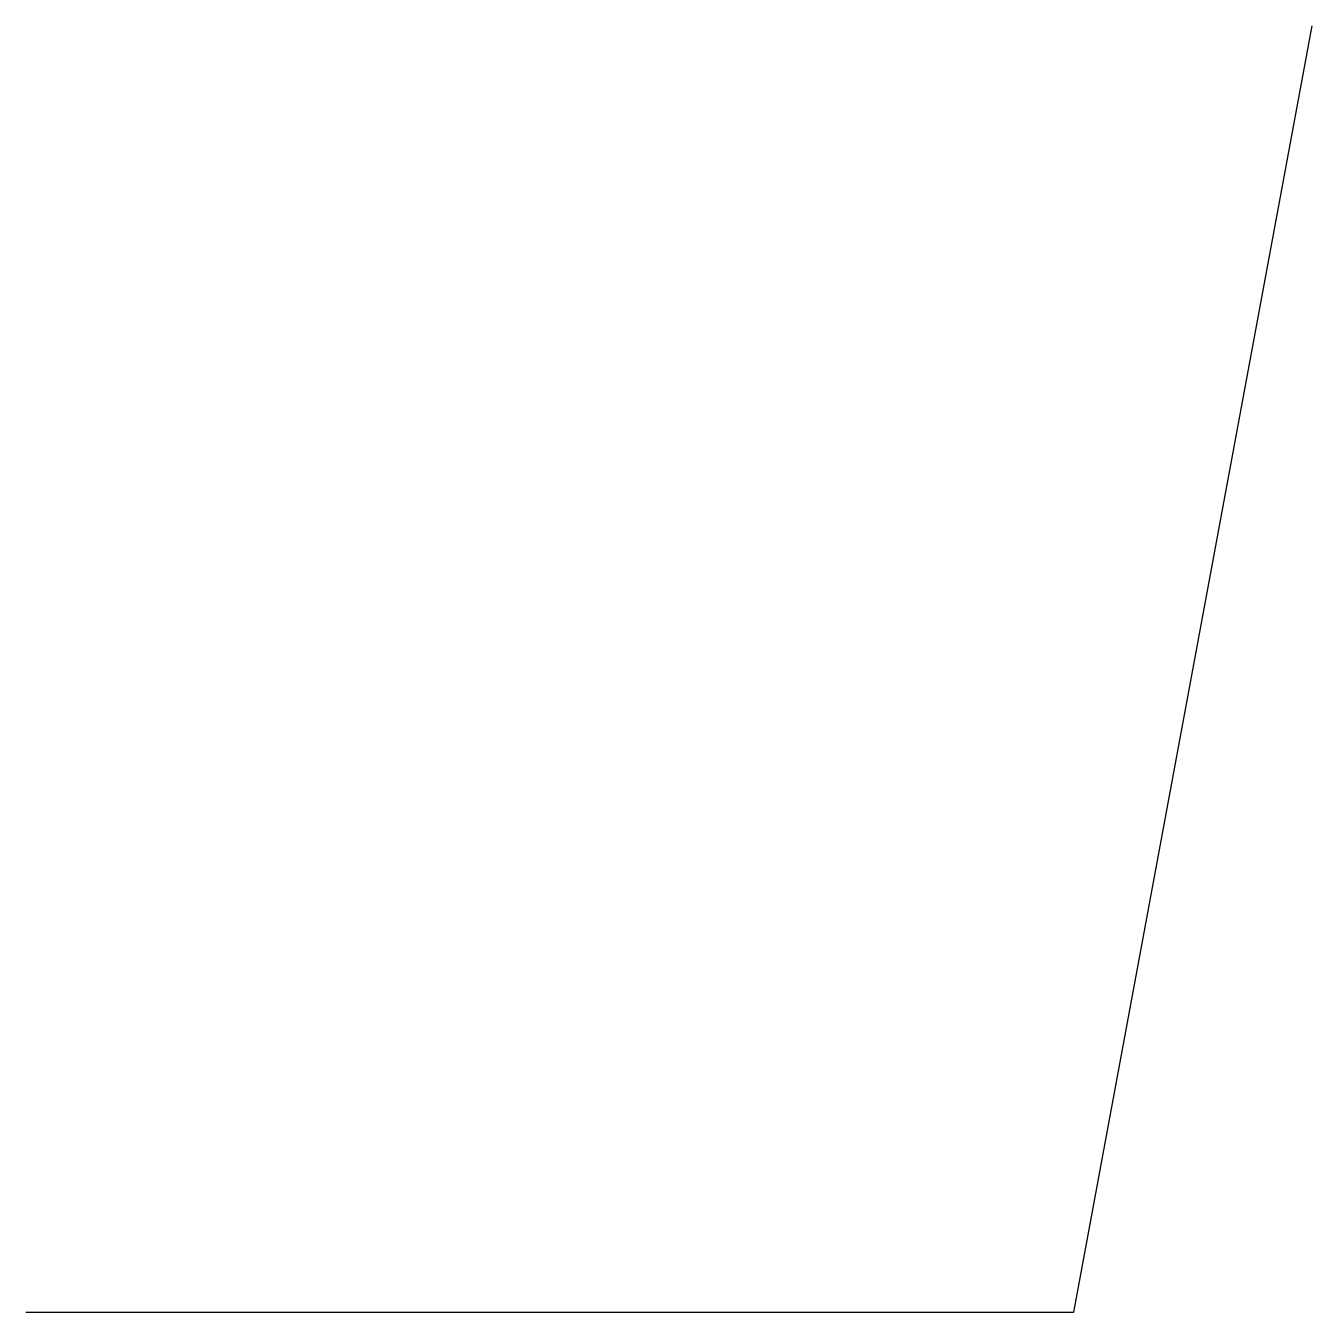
# Model space of a CAD drawing. Header units: metres. Extents: x 201 to 331, y 0 to 131.
import ezdxf

# ---------------------------------------------------------------- set-up
doc = ezdxf.new("R2010")
doc.units = ezdxf.units.M

msp = doc.modelspace()

# ---------------------------------------------------------------- linework, layer by layer
msp.add_lwpolyline([(200.7, 0), (307.1, 0), (331.3, 130.6)])

doc.saveas('drawing.dxf')
